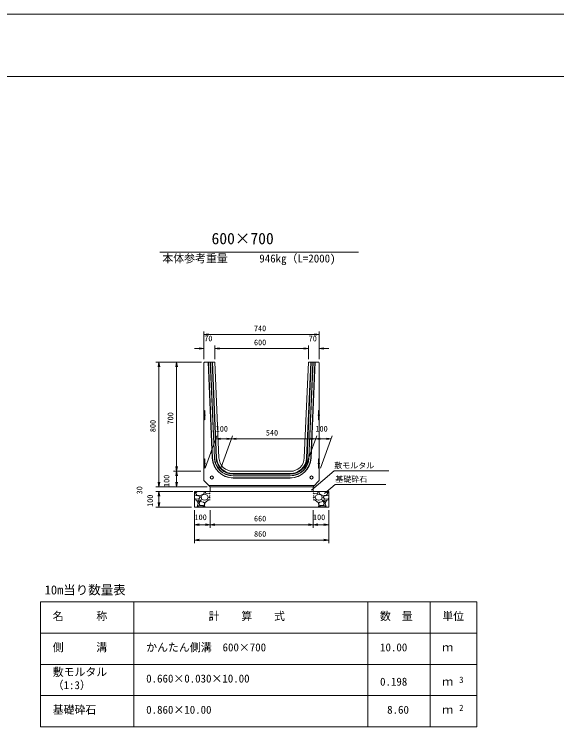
# Model space of a CAD drawing. Units: millimetres, scale not verified. Extents: x 0 to 84100, y 0 to 59400.
# Drawn here: x 40444 to 57848, y 36557 to 59400 of the extents above; entities that cross this region are included whole.
import ezdxf
from ezdxf.enums import TextEntityAlignment as Align

# ---------------------------------------------------------------- set-up
doc = ezdxf.new("R2010")
doc.units = ezdxf.units.MM
doc.header["$LTSCALE"] = 100
for name, color, linetype, lineweight in [('0_2', 7, 'Continuous', 9), ('D-MTR-FRAM（材料表図枠）', 2, 'Continuous', 18), ('D-STR-DIM（寸法）', 7, 'Continuous', 18), ('D-STR-HTXT（旗揚げ）', 7, 'Continuous', 18), ('D-STR-STR1（構造物）', 7, 'Continuous', 18), ('D-STR-STRn（構造物）', 7, 'Continuous', 18), ('D-STR（構造物外形線）', 1, 'Continuous', 18), ('D-TTL(外枠）', 2, 'Continuous', 18), ('DEFPOINTS_3', 8, 'Continuous', 18)]:
    doc.layers.add(name, color=color, linetype=linetype, lineweight=lineweight)
for name, color, linetype in [('D-MTR-TXT(文字列）', 7, 'Continuous'), ('D-MTR（材料表タイトル）', 7, 'Continuous'), ('D-STR-TXT（文字）', 7, 'Continuous'), ('D-TTL-TXT（文字）', 7, 'Continuous')]:
    doc.layers.add(name, color=color, linetype=linetype)
doc.styles.add('ＭＳ ゴシック', font='')
doc.styles.get('ＭＳ ゴシック').set_extended_font_data('MS Gothic')

msp = doc.modelspace()

# ---------------------------------------------------------------- linework, layer by layer
at = {"layer": '0_2'}
for p, q in [((46530.9, 49133), (46680.9, 49158)), ((46680.9, 49108), (46530.9, 49133)), ((46530.9, 49133), (46680.9, 49133)), ((50080.9, 49158), (50230.9, 49133)), ((50230.9, 49133), (50080.9, 49108)), ((50230.9, 49133), (50080.9, 49133)), ((46380.9, 48708), (46530.9, 48683)), ((46530.9, 48683), (46380.9, 48658)), ((46530.9, 48683), (46380.9, 48683)), ((46880.9, 48683), (47030.9, 48708)), ((47030.9, 48658), (46880.9, 48683)), ((46880.9, 48683), (47030.9, 48683)), ((49730.9, 48708), (49880.9, 48683)), ((49880.9, 48683), (49730.9, 48658)), ((49880.9, 48683), (49730.9, 48683)), ((50230.9, 48683), (50380.9, 48708)), ((50380.9, 48658), (50230.9, 48683)), ((50230.9, 48683), (50380.9, 48683)), ((45062.3, 48096.4), (45087.3, 48246.4)), ((45087.3, 48246.4), (45112.3, 48096.4)), ((45087.3, 48246.4), (45087.3, 48096.4)), ((45626, 48096.4), (45651, 48246.4)), ((45651, 48246.4), (45676, 48096.4)), ((45651, 48246.4), (45651, 48096.4)), ((46910.1, 45788.1), (47060.1, 45813.1)), ((47060.1, 45763.1), (46910.1, 45788.1)), ((46910.1, 45788.1), (47060.1, 45788.1)), ((47260.1, 45813.1), (47410.1, 45788.1)), ((47410.1, 45788.1), (47260.1, 45763.1)), ((47410.1, 45788.1), (47260.1, 45788.1)), ((47410.1, 45788.1), (47560.1, 45813.1)), ((47560.1, 45763.1), (47410.1, 45788.1)), ((47410.1, 45788.1), (47560.1, 45788.1)), ((49960.1, 45813.1), (50110.1, 45788.1)), ((50110.1, 45788.1), (49960.1, 45763.1)), ((50110.1, 45788.1), (49960.1, 45788.1)), ((50110.1, 45788.1), (50260.1, 45813.1)), ((50260.1, 45763.1), (50110.1, 45788.1)), ((50110.1, 45788.1), (50260.1, 45788.1)), ((50460.1, 45813.1), (50610.1, 45788.1)), ((50610.1, 45788.1), (50460.1, 45763.1)), ((50610.1, 45788.1), (50460.1, 45788.1)), ((45651, 44746.4), (45626, 44896.4)), ((45676, 44896.4), (45651, 44746.4)), ((45651, 44746.4), (45651, 44896.4)), ((45626, 44596.4), (45651, 44746.4)), ((45651, 44746.4), (45676, 44596.4)), ((45651, 44746.4), (45651, 44596.4)), ((45087.3, 44246.4), (45062.3, 44396.4)), ((45087.3, 44246.4), (45087.3, 44396.4)), ((45112.3, 44396.4), (45087.3, 44246.4)), ((45651, 44246.4), (45626, 44396.4)), ((45676, 44396.4), (45651, 44246.4)), ((45651, 44246.4), (45651, 44396.4)), ((45062.3, 43946.4), (45087.3, 44096.4)), ((45087.3, 44096.4), (45087.3, 43946.4)), ((45087.3, 44096.4), (45112.3, 43946.4)), ((45087.3, 43596.4), (45062.3, 43746.4)), ((45112.3, 43746.4), (45087.3, 43596.4)), ((45087.3, 43596.4), (45087.3, 43746.4)), ((46230.9, 43035.2), (46380.9, 43060.2)), ((46380.9, 43010.2), (46230.9, 43035.2)), ((46230.9, 43035.2), (46380.9, 43035.2)), ((46580.9, 43060.2), (46730.9, 43035.2)), ((46730.9, 43035.2), (46580.9, 43010.2)), ((46730.9, 43035.2), (46580.9, 43035.2)), ((46730.9, 43035.2), (46880.9, 43060.2)), ((46880.9, 43010.2), (46730.9, 43035.2)), ((46730.9, 43035.2), (46880.9, 43035.2)), ((49880.9, 43060.2), (50030.9, 43035.2)), ((50030.9, 43035.2), (49880.9, 43010.2)), ((50030.9, 43035.2), (49880.9, 43035.2)), ((50030.9, 43035.2), (50180.9, 43060.2)), ((50180.9, 43010.2), (50030.9, 43035.2)), ((50030.9, 43035.2), (50180.9, 43035.2)), ((50380.9, 43060.2), (50530.9, 43035.2)), ((50530.9, 43035.2), (50380.9, 43010.2)), ((50530.9, 43035.2), (50380.9, 43035.2)), ((46230.9, 42542.8), (46380.9, 42567.8)), ((46380.9, 42517.8), (46230.9, 42542.8)), ((46230.9, 42542.8), (46380.9, 42542.8)), ((50380.9, 42567.8), (50530.9, 42542.8)), ((50530.9, 42542.8), (50380.9, 42517.8)), ((50530.9, 42542.8), (50380.9, 42542.8))]:
    msp.add_line(p, q, dxfattribs=at)
at = {"layer": 'D-MTR-FRAM（材料表図枠）'}
for p, q in [((41284.6, 40556.7), (55284.6, 40556.7)), ((41284.6, 36556.7), (41284.6, 40556.7)), ((44284.6, 36556.7), (44284.6, 40556.7)), ((51784.6, 36556.7), (51784.6, 40556.7)), ((53784.6, 36556.7), (53784.6, 40556.7)), ((55284.6, 36556.7), (55284.6, 40556.7)), ((41284.6, 39556.7), (55284.6, 39556.7)), ((41284.6, 38556.7), (55284.6, 38556.7)), ((41284.6, 37556.7), (55284.6, 37556.7)), ((41284.6, 36556.7), (55284.6, 36556.7))]:
    msp.add_line(p, q, dxfattribs=at)
at = {"layer": 'D-STR-DIM（寸法）'}
for p, q in [((46530.9, 48346.4), (46530.9, 49233)), ((46680.9, 49133), (50080.9, 49133)), ((50230.9, 48346.4), (50230.9, 49233)), ((46380.9, 48683), (46230.9, 48683)), ((46880.9, 48346.4), (46880.9, 48783)), ((47030.9, 48683), (49730.9, 48683)), ((49880.9, 48346.4), (49880.9, 48783)), ((50380.9, 48683), (50530.9, 48683)), ((46450.9, 48246.4), (44987.3, 48246.4)), ((45087.3, 44396.4), (45087.3, 48096.4)), ((45651, 44896.4), (45651, 48096.4)), ((46567.3, 44846.4), (46946.5, 45888.1)), ((47060.1, 45788.1), (47260.1, 45788.1)), ((47067.3, 44846.4), (47446.5, 45888.1)), ((47560.1, 45788.1), (49960.1, 45788.1)), ((49767.3, 44846.4), (50146.5, 45888.1)), ((50260.1, 45788.1), (50460.1, 45788.1)), ((50267.3, 44846.4), (50646.5, 45888.1)), ((45087.3, 44396.4), (45087.3, 44546.4)), ((46430.9, 44746.4), (45551, 44746.4)), ((45651, 44396.4), (45651, 44596.4)), ((46430.9, 44246.4), (44987.3, 44246.4)), ((46630.9, 44246.4), (44987.3, 44246.4)), ((46175.9, 44096.4), (44987.3, 44096.4)), ((45087.3, 43946.4), (45087.3, 43746.4)), ((46130.9, 43596.4), (44987.3, 43596.4)), ((46230.9, 43496.4), (46230.9, 42442.8)), ((46730.9, 43496.4), (46730.9, 42935.2)), ((50030.9, 43496.4), (50030.9, 42935.2)), ((50530.9, 43496.4), (50530.9, 42442.8)), ((46580.9, 43035.2), (46380.9, 43035.2)), ((49880.9, 43035.2), (46880.9, 43035.2)), ((50180.9, 43035.2), (50380.9, 43035.2)), ((50380.9, 42542.8), (46380.9, 42542.8))]:
    msp.add_line(p, q, dxfattribs=at)
at = {"layer": 'D-STR-HTXT（旗揚げ）'}
for p, q in [((45110.8, 51771), (51489.2, 51771)), ((49975.3, 44142.8), (50709.6, 44759.8)), ((52462.2, 44759.8), (50709.6, 44759.8)), ((50399.3, 44035.1), (50743.2, 44323.4)), ((52360.1, 44323.4), (50743.2, 44323.4))]:
    msp.add_line(p, q, dxfattribs=at)
at = {"layer": 'D-STR-STR1（構造物）'}
for p, q in [((46560.9, 46683.9), (46530.9, 46703.9)), ((46560.9, 46408.9), (46560.9, 46683.9)), ((50200.9, 46683.9), (50230.9, 46703.9)), ((50200.9, 46408.9), (50200.9, 46683.9)), ((46577.9, 46546.4), (46516.9, 46546.4)), ((46560.9, 46408.9), (46530.9, 46388.9)), ((50183.9, 46546.4), (50244.9, 46546.4)), ((50200.9, 46408.9), (50230.9, 46388.9)), ((46560.9, 45133.9), (46530.9, 45153.9)), ((46560.9, 44858.9), (46560.9, 45133.9)), ((50200.9, 45133.9), (50230.9, 45153.9)), ((50200.9, 44858.9), (50200.9, 45133.9)), ((46577.9, 44996.4), (46516.9, 44996.4)), ((46560.9, 44858.9), (46530.9, 44838.9)), ((50183.9, 44996.4), (50244.9, 44996.4)), ((50200.9, 44858.9), (50230.9, 44838.9))]:
    msp.add_line(p, q, dxfattribs=at)
for centre in [(46780.9, 44546.4), (49980.9, 44546.4)]:
    msp.add_circle(centre, 50, dxfattribs=at)
at = {"layer": 'D-STR-STRn（構造物）'}
for p, q in [((46730.9, 44096.4), (46230.9, 44096.4)), ((46230.9, 44096.4), (46230.9, 43596.4)), ((46230.9, 44052.9), (46287.2, 44096.4)), ((46261.8, 44041.1), (46311.4, 44096.4)), ((46546.9, 44096.1), (46526.9, 44026.1)), ((46564, 44096.4), (46590.9, 44032.3)), ((46730.9, 44246.4), (46730.9, 44096.4)), ((49430.9, 44096.4), (46730.9, 44096.4)), ((49430.9, 44096.4), (50530.9, 44096.4)), ((50030.9, 44246.4), (50030.9, 44096.4)), ((50197.8, 44096.4), (50170.8, 44032.3)), ((50214.9, 44096.1), (50234.9, 44026.1)), ((50500, 44041.1), (50450.3, 44096.4)), ((50530.9, 44052.9), (50474.6, 44096.4)), ((50530.9, 44096.4), (50530.9, 43596.4)), ((46307.2, 43965.5), (46230.9, 43957.5)), ((46251.6, 43857.8), (46230.9, 43880.3)), ((46366.4, 43866.4), (46251.4, 43856.4)), ((46297.7, 43980.9), (46262.7, 44040.9)), ((46421.4, 43972.2), (46296.4, 43982.2)), ((46406.6, 43941.4), (46306.6, 43966.4)), ((46411.8, 43916.1), (46366.8, 43866.1)), ((46411.8, 43915.8), (46406.8, 43940.8)), ((46527, 44025.8), (46422, 43970.8)), ((46436.3, 43916.3), (46466.3, 43846.3)), ((46441.6, 43916.1), (46471.6, 43986.1)), ((46471.8, 43986.1), (46551.8, 44011.1)), ((46551.6, 44011.1), (46631.6, 43981.1)), ((46591.5, 44030.9), (46696.5, 44025.9)), ((46631.8, 43981), (46661.8, 43916)), ((46636.6, 43846.4), (46661.6, 43916.4)), ((46730.9, 43880.4), (46696.6, 43917.8)), ((46696.7, 43916.2), (46711.7, 43956.2)), ((46696.8, 44026.5), (46730.9, 44052.8)), ((46730.9, 43957.5), (46712.2, 43955.5)), ((50065, 44026.5), (50030.9, 44052.8)), ((50030.9, 43957.5), (50049.6, 43955.5)), ((50030.9, 43880.4), (50065.2, 43917.8)), ((50065.1, 43916.2), (50050.1, 43956.2)), ((50170.3, 44030.9), (50065.3, 44025.9)), ((50129.9, 43981), (50099.9, 43916)), ((50125.2, 43846.4), (50100.2, 43916.4)), ((50210.2, 44011.1), (50130.2, 43981.1)), ((50290, 43986.1), (50210, 44011.1)), ((50234.8, 44025.8), (50339.8, 43970.8)), ((50320.1, 43916.1), (50290.1, 43986.1)), ((50325.5, 43916.3), (50295.5, 43846.3)), ((50340.3, 43972.2), (50465.3, 43982.2)), ((50350, 43915.8), (50355, 43940.8)), ((50350, 43916.1), (50395, 43866.1)), ((50355.2, 43941.4), (50455.2, 43966.4)), ((50395.4, 43866.4), (50510.4, 43856.4)), ((50454.6, 43965.5), (50530.9, 43957.5)), ((50464, 43980.9), (50499, 44040.9)), ((50510.2, 43857.8), (50530.9, 43880.3)), ((46291.9, 43825.6), (46230.9, 43830.7)), ((46347.9, 43736.4), (46292.9, 43826.4)), ((46306.8, 43611), (46346.8, 43736)), ((46311.4, 43596.4), (46351.8, 43641.1)), ((46341.6, 43821.1), (46361.6, 43771.1)), ((46376.7, 43835.9), (46341.7, 43820.9)), ((46351.8, 43641.1), (46481.8, 43641.1)), ((46361.6, 43771.2), (46436.6, 43816.2)), ((46361.6, 43726.3), (46401.6, 43666.3)), ((46411.7, 43776.1), (46361.7, 43726.1)), ((46436.9, 43816.2), (46376.9, 43836.2)), ((46401.9, 43665.9), (46526.9, 43650.9)), ((46512.3, 43761.4), (46412.3, 43776.4)), ((46466.4, 43845.8), (46551.4, 43820.8)), ((46481.6, 43642.3), (46546.6, 43597.3)), ((46552.8, 43725.1), (46512.8, 43760.1)), ((46526.9, 43651.2), (46551.9, 43696.2)), ((46556.5, 43731.4), (46551.5, 43626.4)), ((46551.8, 43696.1), (46551.8, 43726.1)), ((46552, 43820.8), (46637, 43845.8)), ((46671.9, 43836.1), (46556.9, 43731.1)), ((46730.9, 43830.7), (46671.9, 43835.6)), ((50030.9, 43830.7), (50089.9, 43835.6)), ((50089.9, 43836.1), (50204.9, 43731.1)), ((50209.7, 43820.8), (50124.7, 43845.8)), ((50205.3, 43731.4), (50210.3, 43626.4)), ((50209, 43725.1), (50249, 43760.1)), ((50234.9, 43651.2), (50209.9, 43696.2)), ((50210, 43696.1), (50210, 43726.1)), ((50295.4, 43845.8), (50210.4, 43820.8)), ((50280.2, 43642.3), (50215.2, 43597.3)), ((50359.9, 43665.9), (50234.9, 43650.9)), ((50249.4, 43761.4), (50349.4, 43776.4)), ((50410, 43641.1), (50280, 43641.1)), ((50324.9, 43816.2), (50384.9, 43836.2)), ((50400.2, 43771.2), (50325.2, 43816.2)), ((50350, 43776.1), (50400, 43726.1)), ((50400.2, 43726.3), (50360.2, 43666.3)), ((50385.1, 43835.9), (50420.1, 43820.9)), ((50420.2, 43821.1), (50400.2, 43771.1)), ((50450.3, 43596.4), (50410, 43641.1)), ((50413.9, 43736.4), (50468.9, 43826.4)), ((50455, 43611), (50415, 43736)), ((50469.9, 43825.6), (50530.9, 43830.7)), ((46230.9, 43596.4), (50530.9, 43596.4)), ((46287.2, 43596.4), (46306.8, 43611.5)), ((46550.9, 43627.3), (46564, 43596.4)), ((50210.8, 43627.3), (50197.8, 43596.4)), ((50474.6, 43596.4), (50455, 43611.5))]:
    msp.add_line(p, q, dxfattribs=at)
at = {"layer": 'D-STR（構造物外形線）'}
for p, q in [((46550.9, 48246.4), (46530.9, 48226.4)), ((46530.9, 48226.4), (46530.9, 44446.4)), ((46550.9, 48246.4), (46880.9, 48246.4)), ((46797.6, 45167.9), (46665.7, 48246.4)), ((46805.1, 45168.2), (46673.2, 48246.4)), ((46865.1, 45170.8), (46733.3, 48246.4)), ((46872.6, 45171.1), (46740.8, 48246.4)), ((46922.5, 45173.2), (46790.8, 48246.4)), ((46937.5, 45173.9), (46805.8, 48246.4)), ((47012.4, 45177.1), (46880.9, 48246.4)), ((49880.9, 48246.4), (49749.4, 45177.1)), ((49956, 48246.4), (49824.3, 45173.9)), ((49971, 48246.4), (49839.3, 45173.2)), ((49880.9, 48246.4), (50210.9, 48246.4)), ((50021, 48246.4), (49889.2, 45171.1)), ((50028.5, 48246.4), (49896.7, 45170.8)), ((50088.6, 48246.4), (49956.7, 45168.2)), ((50096.1, 48246.4), (49964.2, 45167.9)), ((50210.9, 48246.4), (50230.9, 48226.4)), ((50230.9, 48226.4), (50230.9, 44446.4)), ((47462, 44746.4), (49299.8, 44746.4)), ((49299.8, 44671.4), (47462, 44671.4)), ((49299.8, 44656.4), (47462, 44656.4)), ((49299.8, 44606.4), (47462, 44606.4)), ((49299.8, 44598.9), (47462, 44598.9)), ((46530.9, 44446.4), (46730.9, 44246.4)), ((49299.8, 44538.9), (47462, 44538.9)), ((49299.8, 44531.4), (47462, 44531.4)), ((50230.9, 44446.4), (50030.9, 44246.4)), ((46680.9, 44296.4), (50080.9, 44296.4)), ((46730.9, 44246.4), (50030.9, 44246.4))]:
    msp.add_line(p, q, dxfattribs=at)
for centre, radius, start, end in [((47462, 45196.4), 665, 182.45403, 270), ((47462, 45196.4), 657.5, 182.45403, 270), ((47462, 45196.4), 597.5, 182.45403, 270), ((47462, 45196.4), 590, 182.45403, 270), ((47462, 45196.4), 540, 182.45403, 270), ((47462, 45196.4), 525, 182.45403, 270), ((47462, 45196.4), 450, 182.45403, 270), ((49299.8, 45196.4), 450, 270, 357.54597), ((49299.8, 45196.4), 525, 270, 357.54597), ((49299.8, 45196.4), 540, 270, 357.54597), ((49299.8, 45196.4), 590, 270, 357.54597), ((49299.8, 45196.4), 597.5, 270, 357.54597), ((49299.8, 45196.4), 657.5, 270, 357.54597), ((49299.8, 45196.4), 665, 270, 357.54597)]:
    msp.add_arc(centre, radius, start, end, dxfattribs=at)
at = {"layer": 'D-TTL(外枠）'}
msp.add_line((2300, 57400), (81800, 57400), dxfattribs=at)
at = {"layer": 'DEFPOINTS_3'}
msp.add_line((0, 59400), (84100, 59400), dxfattribs=at)

# ---------------------------------------------------------------- texts
at = {"layer": 'D-MTR-TXT(文字列）', "style": 'ＭＳ ゴシック'}
for s, height, p in [('本体参考重量', 256.6, (45193.9, 51364.3)), ('946kg（L=2000)', 256.6, (48305.9, 51364.3)), ('名\u3000\u3000\u3000称', 256.6, (41676.9, 39897)), ('計\u3000\u3000算\u3000\u3000式', 256.6, (46677.7, 39897)), ('数\u3000量', 256.6, (52176.9, 39897)), ('単位', 256.6, (54176.9, 39897)), ('側\u3000\u3000\u3000溝', 256.6, (41676.9, 38897)), ('かんたん側溝\u3000600×700', 256.6, (44676.9, 38897)), ('10.00', 256.6, (52179.6, 38897)), ('ｍ', 256.6, (54176.9, 38897)), ('敷モルタル', 256.6, (41676.9, 38107)), ('0.660×0.030×10.00', 256.6, (44676.9, 37897)), ('3', 205.3, (54717.1, 37897.5)), ('（1:3）', 256.6, (41676.9, 37684.8)), ('0.198', 256.6, (52179.6, 37797)), ('ｍ', 256.6, (54176.9, 37797)), ('基礎砕石', 256.6, (41676.9, 36897)), ('2', 205.3, (54717.1, 36997.5)), ('0.860×10.00', 256.6, (44676.9, 36897)), ('8.60', 256.6, (52407, 36897)), ('ｍ', 256.6, (54176.9, 36897))]:
    msp.add_text(s, height=height, dxfattribs=at).set_placement(p, align=Align.BOTTOM_LEFT)
at = {"layer": 'D-MTR（材料表タイトル）', "style": 'ＭＳ ゴシック'}
msp.add_text('10m当り数量表', height=293.3, dxfattribs=at).set_placement((41418.8, 40709.2), align=Align.BOTTOM_LEFT)
at = {"layer": 'D-STR-DIM（寸法）', "style": 'ＭＳ ゴシック'}
for s, p in [('740', (48133.4, 49183)), ('70', (46539.6, 48858)), ('600', (48134.7, 48733)), ('70', (49889.6, 48858)), ('100', (46906.9, 45963.1)), ('100', (50106.9, 45963.1)), ('540', (48515.8, 45838.1)), ('100', (46227.7, 43126.6)), ('660', (48134.7, 43085.2)), ('100', (50027.7, 43126.6)), ('860', (48136.6, 42592.8))]:
    msp.add_text(s, height=183.3, dxfattribs=at).set_placement(p, align=Align.BOTTOM_LEFT)
for s, p in [('700', (45601, 46248.9)), ('800', (45037.3, 46002.1)), ('100', (45476, 44243.2)), ('30', (44607, 44008.3)), ('100', (44948.9, 43605.5))]:
    msp.add_text(s, height=183.3, rotation=90, dxfattribs=at).set_placement(p, align=Align.BOTTOM_LEFT)
at = {"layer": 'D-STR-TXT（文字）', "style": 'ＭＳ ゴシック'}
for s, p in [('敷モルタル', (50709.6, 44785)), ('基礎砕石', (50743.2, 44348.7))]:
    msp.add_text(s, height=183.3, dxfattribs=at).set_placement(p, align=Align.BOTTOM_LEFT)
at = {"layer": 'D-TTL-TXT（文字）', "style": 'ＭＳ ゴシック'}
msp.add_text('600×700', height=366.6, dxfattribs=at).set_placement((46773.4, 51915.8), align=Align.BOTTOM_LEFT)

doc.saveas('drawing.dxf')
